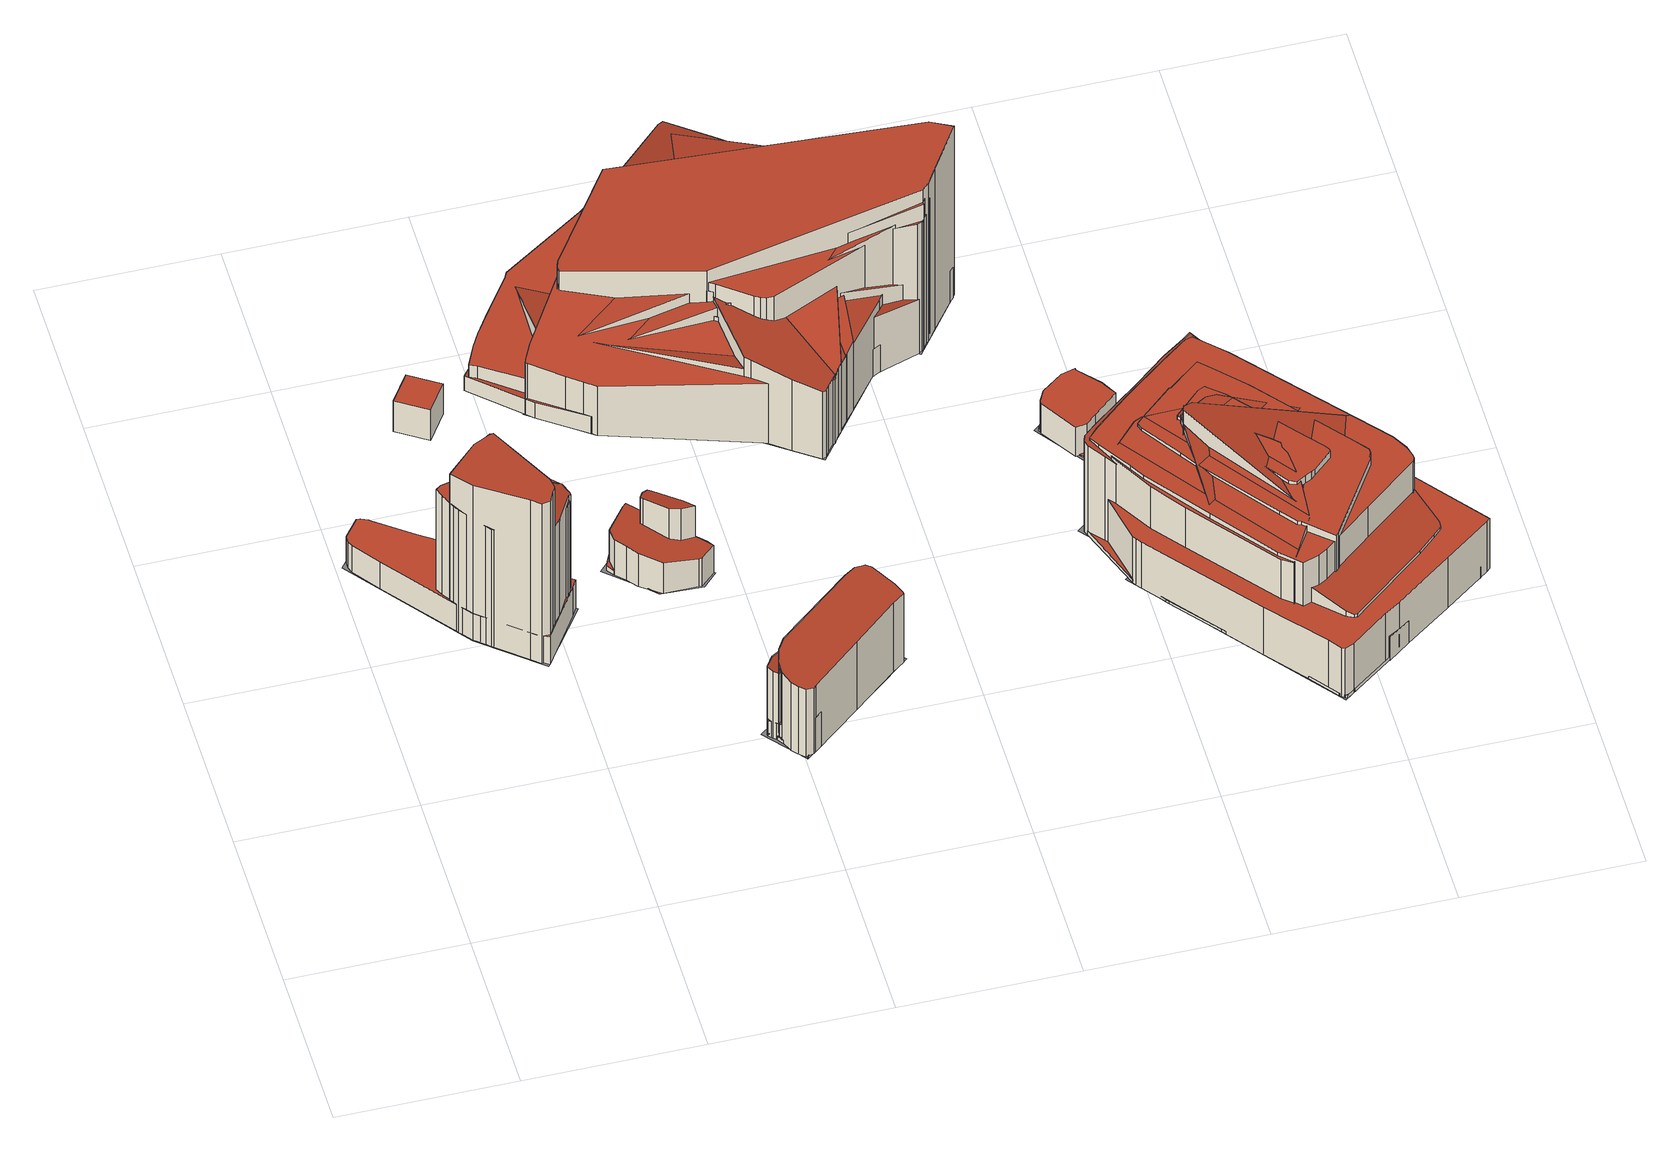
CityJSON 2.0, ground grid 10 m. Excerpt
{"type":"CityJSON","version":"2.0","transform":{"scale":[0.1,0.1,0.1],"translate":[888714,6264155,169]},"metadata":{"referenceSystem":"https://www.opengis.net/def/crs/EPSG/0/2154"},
"CityObjects":{
"building1":{"type":"Building","attributes":{"class":"Building"},"children":["building1-1"]},
"building1-1":{"type":"BuildingPart","parents":["building1"],"geometry":[{"type":"MultiSurface","lod":"2.2","boundaries":[[[0,1,2,3,4,5,6,7,8,9,10,11,12,13,14,15,16,17,18]],[[19,20,1,0]],[[20,21,2,1]],[[21,22,3,2]],[[22,23,4,3]],[[23,24,5,4]],[[24,25,6,5]],[[25,26,7,6]],[[26,27,8,7]],[[27,28,9,8]],[[28,29,10,9]],[[29,30,11,10]],[[30,31,12,11]],[[31,32,13,12]],[[32,33,14,13]],[[33,34,15,14]],[[34,35,16,15]],[[35,36,17,16]],[[36,37,18,17]],[[37,19,0,18]],[[38,39,40,41,42,43,44,45,46,47,48,49,50,51,52]],[[53,54,39,38]],[[54,55,40,39]],[[55,56,41,40]],[[56,57,42,41]],[[57,58,43,42]],[[58,59,44,43]],[[59,60,45,44]],[[60,61,46,45]],[[61,62,47,46]],[[62,63,48,47]],[[63,64,49,48]],[[64,65,50,49]],[[65,66,51,50]],[[66,67,52,51]],[[67,53,38,52]],[[68,69,70,71,72,73,74,75,76,77,78,79,80,81]],[[82,23,69,68]],[[23,83,70,69]],[[83,84,71,70]],[[84,85,72,71]],[[85,86,73,72]],[[86,87,74,73]],[[87,88,75,74]],[[88,89,76,75]],[[89,90,77,76]],[[90,91,78,77]],[[91,92,79,78]],[[92,93,80,79]],[[93,66,81,80]],[[66,82,68,81]],[[94,95,96,97,98,99,100,101,102,103,104,105,106]],[[107,108,95,94]],[[108,109,96,95]],[[109,110,97,96]],[[110,111,98,97]],[[111,112,99,98]],[[112,113,100,99]],[[113,114,101,100]],[[114,115,102,101]],[[115,116,103,102]],[[116,117,104,103]],[[117,118,105,104]],[[118,119,106,105]],[[119,107,94,106]],[[120,121,122,123,124]]],"semantics":{"surfaces":[{"type":"RoofSurface","rf_azimuth":206.06,"rf_slope":0.242},{"type":"WallSurface","on_footprint_edge":true},{"type":"RoofSurface","rf_azimuth":280.7,"rf_slope":11.84},{"type":"RoofSurface","rf_azimuth":180.11,"rf_slope":8.62},{"type":"RoofSurface","rf_azimuth":341.84,"rf_slope":19.18},{"type":"GroundSurface"}],"values":[0,1,1,1,1,1,1,1,1,1,1,1,1,1,1,1,1,1,1,1,2,1,1,1,1,1,1,1,1,1,1,1,1,1,1,1,3,1,1,1,1,1,1,1,1,1,1,1,1,1,1,4,1,1,1,1,1,1,1,1,1,1,1,1,1,5]}}]},
"building2":{"type":"Building","attributes":{"class":"Building"},"children":["building2-1"]},
"building2-1":{"type":"BuildingPart","parents":["building2"],"geometry":[{"type":"Solid","lod":"2.2","boundaries":[[[[125,126,127,128]],[[129,130,131,132]],[[132,131,127,128]],[[131,130,126,127]],[[130,129,125,126]],[[129,132,128,125]]]],"semantics":{"surfaces":[{"type":"GroundSurface"},{"type":"RoofSurface"},{"type":"WallSurface","on_footprint_edge":true}],"values":[[0,1,2,2,2,2]]}}]},
"building3":{"type":"Building","attributes":{"class":"Building"},"children":["building3-1"]},
"building3-1":{"type":"BuildingPart","parents":["building3"],"geometry":[{"type":"MultiSurface","lod":"2.2","boundaries":[[[133,134,135,136,137,138,139,140,141,142,143,144]],[[145,146,134,133]],[[146,147,135,134]],[[147,148,136,135]],[[148,149,137,136]],[[149,150,138,137]],[[150,151,139,138]],[[151,152,140,139]],[[152,153,141,140]],[[153,154,142,141]],[[154,155,143,142]],[[155,156,144,143]],[[156,145,133,144]],[[157,158,159,160,161,162,163,164,165]],[[166,167,158,157]],[[167,168,159,158]],[[168,169,160,159]],[[169,170,161,160]],[[170,171,162,161]],[[171,172,163,162]],[[172,173,164,163]],[[173,174,165,164]],[[174,166,157,165]],[[175,176,177,178,179,180,181,182,183,184]],[[185,146,176,175]],[[146,177,176]],[[186,179,178]],[[186,187,180,179]],[[187,188,181,180]],[[188,189,182,181]],[[189,190,183,182]],[[190,191,184,183]],[[191,185,175,184]],[[192,193,178,194,195]]],"semantics":{"surfaces":[{"type":"RoofSurface","rf_azimuth":314.34,"rf_slope":7.93},{"type":"WallSurface","on_footprint_edge":true},{"type":"RoofSurface","rf_azimuth":56,"rf_slope":10.36},{"type":"RoofSurface","rf_azimuth":248.21,"rf_slope":17.19},{"type":"GroundSurface"}],"values":[0,1,1,1,1,1,1,1,1,1,1,1,1,2,1,1,1,1,1,1,1,1,1,3,1,1,1,1,1,1,1,1,1,4]}}]},
"building4":{"type":"Building","attributes":{"class":"Building"},"children":["building4-1"]},
"building4-1":{"type":"BuildingPart","parents":["building4"],"geometry":[{"type":"MultiSurface","lod":"2.2","boundaries":[[[196,197,198,199,200,201,202,203,204,205,206,207,208,209,210,211,212,213,214]],[[215,216,197,196]],[[216,217,198,197]],[[217,218,199,198]],[[218,219,200,199]],[[219,220,201,200]],[[220,221,202,201]],[[221,222,203,202]],[[222,223,204,203]],[[223,224,205,204]],[[224,225,206,205]],[[225,226,207,206]],[[226,227,208,207]],[[227,228,209,208]],[[228,229,210,209]],[[229,230,211,210]],[[230,231,212,211]],[[231,232,213,212]],[[232,233,214,213]],[[233,215,196,214]],[[234,235,236,237,238,239,240,241,242,243,244,245,246,247]],[[248,249,235,234]],[[249,220,236,235]],[[220,250,237,236]],[[250,251,238,237]],[[251,252,239,238]],[[252,253,240,239]],[[253,254,241,240]],[[254,255,242,241]],[[255,256,243,242]],[[256,257,244,243]],[[257,230,245,244]],[[230,258,246,245]],[[258,259,247,246]],[[259,248,234,247]],[[260,261,262,263,264,265]],[[266,267,261,260]],[[267,268,262,261]],[[268,269,263,262]],[[269,270,264,263]],[[270,271,265,264]],[[271,266,260,265]],[[272,273,274,275,276,277,278,279,280,281]],[[282,283,273,272]],[[283,284,274,273]],[[284,285,275,274]],[[285,286,276,275]],[[286,287,277,276]],[[287,288,278,277]],[[288,289,279,278]],[[289,290,280,279]],[[290,291,281,280]],[[291,282,272,281]],[[292,293,294,295,296]],[[297,298,293,292]],[[298,299,294,293]],[[299,300,295,294]],[[300,291,296,295]],[[291,297,292,296]],[[301,302,303,304,305]],[[306,307,302,301]],[[307,308,303,302]],[[308,309,304,303]],[[309,310,305,304]],[[310,306,301,305]],[[311,312,313,314,315]]],"semantics":{"surfaces":[{"type":"RoofSurface","rf_azimuth":303.78,"rf_slope":10.07},{"type":"WallSurface","on_footprint_edge":true},{"type":"RoofSurface","rf_azimuth":291.07,"rf_slope":1.97},{"type":"RoofSurface","rf_azimuth":342.34,"rf_slope":20.98},{"type":"RoofSurface","rf_azimuth":247.48,"rf_slope":19.14},{"type":"RoofSurface","rf_azimuth":214.73,"rf_slope":18.15},{"type":"RoofSurface","rf_azimuth":178.61,"rf_slope":20.13},{"type":"GroundSurface"}],"values":[0,1,1,1,1,1,1,1,1,1,1,1,1,1,1,1,1,1,1,1,2,1,1,1,1,1,1,1,1,1,1,1,1,1,1,3,1,1,1,1,1,1,4,1,1,1,1,1,1,1,1,1,1,5,1,1,1,1,1,6,1,1,1,1,1,7]}}]},
"building5":{"type":"Building","attributes":{"class":"Building"},"children":["building5-1"]},
"building5-1":{"type":"BuildingPart","parents":["building5"],"geometry":[{"type":"MultiSurface","lod":"2.2","boundaries":[[[316,317,318,319,320,321,322,323,324,325,326,327,328,329,330,331,332]],[[333,334,317,316]],[[334,335,318,317]],[[335,336,319,318]],[[336,337,320,319]],[[337,338,321,320]],[[338,339,322,321]],[[339,340,323,322]],[[340,341,324,323]],[[341,342,325,324]],[[342,343,326,325]],[[343,344,327,326]],[[344,345,328,327]],[[345,346,329,328]],[[346,347,330,329]],[[347,348,331,330]],[[348,349,332,331]],[[349,333,316,332]],[[350,351,352,353,354,355,356,357,358,359,360,361,362,363,364,365,366]],[[367,368,351,350]],[[368,369,352,351]],[[369,370,353,352]],[[370,371,354,353]],[[371,372,355,354]],[[372,373,356,355]],[[373,374,357,356]],[[374,375,358,357]],[[375,376,359,358]],[[376,377,360,359]],[[377,378,361,360]],[[378,379,362,361]],[[379,380,363,362]],[[380,381,364,363]],[[381,382,365,364]],[[382,383,366,365]],[[383,367,350,366]],[[384,385,386,387,388,389,390,391,392,393,394,395,396,397,398]],[[399,400,385,384]],[[400,401,386,385]],[[401,402,387,386]],[[402,403,388,387]],[[403,404,389,388]],[[404,405,390,389]],[[405,406,391,390]],[[406,407,392,391]],[[407,408,393,392]],[[408,409,394,393]],[[409,410,395,394]],[[410,411,396,395]],[[411,412,397,396]],[[412,413,398,397]],[[413,399,384,398]],[[414,415,416,417,418,419,420,421,422,423,424]],[[425,426,415,414]],[[426,427,416,415]],[[427,428,417,416]],[[428,429,418,417]],[[429,430,419,418]],[[430,431,420,419]],[[431,432,421,420]],[[432,433,422,421]],[[433,434,423,422]],[[434,435,424,423]],[[435,425,414,424]],[[436,437,438,439,440,441,442,443,444,445,446,447,448]],[[449,450,437,436]],[[450,451,438,437]],[[451,452,439,438]],[[452,453,440,439]],[[453,454,441,440]],[[454,455,442,441]],[[455,456,443,442]],[[456,457,444,443]],[[457,458,445,444]],[[458,459,446,445]],[[459,460,447,446]],[[460,461,448,447]],[[461,449,436,448]],[[462,463,464,465,466,467,468,469,470,471,472,473]],[[474,475,463,462]],[[475,476,464,463]],[[476,477,465,464]],[[477,478,466,465]],[[478,479,467,466]],[[479,480,468,467]],[[480,481,469,468]],[[481,482,470,469]],[[482,483,471,470]],[[483,484,472,471]],[[484,485,473,472]],[[485,474,462,473]],[[486,487,488,489,490,491,492,493,494,495,496]],[[497,498,487,486]],[[498,450,488,487]],[[450,499,489,488]],[[499,500,490,489]],[[500,501,491,490]],[[501,502,492,491]],[[502,503,493,492]],[[503,504,494,493]],[[504,505,495,494]],[[505,506,496,495]],[[506,497,486,496]],[[507,508,509,510,511,512,513,514,515,516,517,518,519,520,521,522,523]],[[524,525,508,507]],[[525,526,509,508]],[[526,527,510,509]],[[527,402,511,510]],[[402,528,512,511]],[[528,529,513,512]],[[529,530,514,513]],[[530,531,515,514]],[[531,532,516,515]],[[532,533,517,516]],[[533,534,518,517]],[[534,535,519,518]],[[535,536,520,519]],[[536,506,521,520]],[[506,537,522,521]],[[537,538,523,522]],[[538,524,507,523]],[[539,540,541,542,543,544,545,546,547,548]],[[549,334,540,539]],[[334,550,541,540]],[[550,551,542,541]],[[551,552,543,542]],[[552,553,544,543]],[[553,554,545,544]],[[554,555,546,545]],[[555,556,547,546]],[[556,557,548,547]],[[557,549,539,548]],[[558,559,560,561,562,563,564,565,566,567,568]],[[569,570,559,558]],[[570,571,560,559]],[[571,572,561,560]],[[572,573,562,561]],[[573,552,563,562]],[[552,574,564,563]],[[574,575,565,564]],[[575,576,566,565]],[[576,577,567,566]],[[577,498,568,567]],[[498,569,558,568]],[[578,579,580,581,582,583,584,585,586,587,588]],[[589,590,579,578]],[[590,591,580,579]],[[591,592,581,580]],[[592,593,582,581]],[[593,594,583,582]],[[594,595,584,583]],[[595,596,585,584]],[[596,597,586,585]],[[597,598,587,586]],[[598,599,588,587]],[[599,589,578,588]],[[600,601,602,603,604,605,606,607]],[[608,609,601,600]],[[609,610,602,601]],[[610,573,603,602]],[[573,611,604,603]],[[611,612,605,604]],[[612,613,606,605]],[[613,614,607,606]],[[614,608,600,607]],[[615,616,617,618,619,620,621,622,623,624,625]],[[626,627,616,615]],[[627,628,617,616]],[[628,629,618,617]],[[629,630,619,618]],[[630,631,620,619]],[[631,632,621,620]],[[632,633,622,621]],[[633,634,623,622]],[[634,635,624,623]],[[635,636,625,624]],[[636,626,615,625]],[[637,638,639,640,641,642,643,644,645,646,647]],[[648,649,638,637]],[[649,650,639,638]],[[650,651,640,639]],[[651,652,641,640]],[[652,653,642,641]],[[653,654,643,642]],[[654,655,644,643]],[[655,656,645,644]],[[656,657,646,645]],[[657,658,647,646]],[[658,648,637,647]],[[659,660,661,662,663,664,665,666,667,668,669]],[[670,671,660,659]],[[671,672,661,660]],[[672,673,662,661]],[[673,674,663,662]],[[674,675,664,663]],[[675,676,665,664]],[[676,677,666,665]],[[677,678,667,666]],[[678,679,668,667]],[[679,680,669,668]],[[680,670,659,669]],[[681,682,683,684,553,685,686,687,688,689,690,691,524,692,693,371,694,695]]],"semantics":{"surfaces":[{"type":"RoofSurface","rf_azimuth":45.39,"rf_slope":14.73},{"type":"WallSurface","on_footprint_edge":true},{"type":"RoofSurface","rf_azimuth":235.61,"rf_slope":18.86},{"type":"RoofSurface","rf_azimuth":214.5,"rf_slope":15.14},{"type":"RoofSurface","rf_azimuth":234.84,"rf_slope":15.08},{"type":"RoofSurface","rf_azimuth":326.53,"rf_slope":12.41},{"type":"RoofSurface","rf_azimuth":54.58,"rf_slope":16.38},{"type":"RoofSurface","rf_azimuth":81.91,"rf_slope":12.01},{"type":"RoofSurface","rf_azimuth":188.44,"rf_slope":2.67},{"type":"RoofSurface","rf_azimuth":189.3,"rf_slope":16.95},{"type":"RoofSurface","rf_azimuth":182.15,"rf_slope":19.7},{"type":"RoofSurface","rf_azimuth":254.82,"rf_slope":1.6},{"type":"RoofSurface","rf_azimuth":179.15,"rf_slope":19.74},{"type":"RoofSurface","rf_azimuth":128.24,"rf_slope":18.43},{"type":"RoofSurface","rf_azimuth":88.49,"rf_slope":18.72},{"type":"RoofSurface","rf_azimuth":51.5,"rf_slope":15.49},{"type":"GroundSurface"}],"values":[0,1,1,1,1,1,1,1,1,1,1,1,1,1,1,1,1,1,2,1,1,1,1,1,1,1,1,1,1,1,1,1,1,1,1,1,3,1,1,1,1,1,1,1,1,1,1,1,1,1,1,1,4,1,1,1,1,1,1,1,1,1,1,1,5,1,1,1,1,1,1,1,1,1,1,1,1,1,6,1,1,1,1,1,1,1,1,1,1,1,1,7,1,1,1,1,1,1,1,1,1,1,1,8,1,1,1,1,1,1,1,1,1,1,1,1,1,1,1,1,1,9,1,1,1,1,1,1,1,1,1,1,10,1,1,1,1,1,1,1,1,1,1,1,11,1,1,1,1,1,1,1,1,1,1,1,12,1,1,1,1,1,1,1,1,13,1,1,1,1,1,1,1,1,1,1,1,14,1,1,1,1,1,1,1,1,1,1,1,15,1,1,1,1,1,1,1,1,1,1,1,16]}}]},
"building6":{"type":"Building","attributes":{"class":"Building"},"children":["building6-1"]},
"building6-1":{"type":"BuildingPart","parents":["building6"],"geometry":[{"type":"MultiSurface","lod":"2.2","boundaries":[[[696,697,698,699,700,701,702,703,704,705,706,707,708,709]],[[710,711,697,696]],[[711,712,698,697]],[[712,713,699,698]],[[713,714,700,699]],[[714,715,701,700]],[[715,716,702,701]],[[716,717,703,702]],[[717,718,704,703]],[[718,719,705,704]],[[719,720,706,705]],[[720,721,707,706]],[[721,722,708,707]],[[722,723,709,708]],[[723,710,696,709]],[[724,725,726,727,728,729,730,731,732,733,734]],[[735,736,725,724]],[[736,737,726,725]],[[737,738,727,726]],[[738,739,728,727]],[[739,716,729,728]],[[716,740,730,729]],[[740,741,731,730]],[[741,742,732,731]],[[742,743,733,732]],[[743,744,734,733]],[[744,735,724,734]],[[745,746,747,748]]],"semantics":{"surfaces":[{"type":"RoofSurface","rf_azimuth":281.21,"rf_slope":0.851},{"type":"WallSurface","on_footprint_edge":true},{"type":"RoofSurface","rf_azimuth":267.19,"rf_slope":1.7},{"type":"GroundSurface"}],"values":[0,1,1,1,1,1,1,1,1,1,1,1,1,1,1,2,1,1,1,1,1,1,1,1,1,1,1,3]}}]},
"building7":{"type":"Building","attributes":{"class":"Building"},"children":["building7-1"]},
"building7-1":{"type":"BuildingPart","parents":["building7"],"geometry":[{"type":"MultiSurface","lod":"2.2","boundaries":[[[749,750,751,752,753,754,755,756,757,758,759,760,761,762,763,764,765,766,767,768,769,770,771]],[[772,773,750,749]],[[773,774,751,750]],[[774,775,752,751]],[[775,776,753,752]],[[776,777,754,753]],[[777,778,755,754]],[[778,779,756,755]],[[779,780,757,756]],[[780,781,758,757]],[[781,782,759,758]],[[782,783,760,759]],[[783,784,761,760]],[[784,785,762,761]],[[785,786,763,762]],[[786,787,764,763]],[[787,788,765,764]],[[788,789,766,765]],[[789,790,767,766]],[[790,791,768,767]],[[791,792,769,768]],[[792,793,770,769]],[[793,794,771,770]],[[794,772,749,771]],[[795,796,797,798,799,800,801,802,803,804,805,806,807,808,809,810,811,812,813,814,815]],[[816,817,796,795]],[[817,818,797,796]],[[818,819,798,797]],[[819,820,799,798]],[[820,821,800,799]],[[821,822,801,800]],[[822,823,802,801]],[[823,824,803,802]],[[824,825,804,803]],[[825,826,805,804]],[[826,827,806,805]],[[827,828,807,806]],[[828,829,808,807]],[[829,830,809,808]],[[830,831,810,809]],[[831,832,811,810]],[[832,833,812,811]],[[833,834,813,812]],[[834,835,814,813]],[[835,793,815,814]],[[793,816,795,815]],[[836,837,838,839,840,841,842,843,844,845,846,847,848,849,850,851,852,853,854,855]],[[856,857,837,836]],[[857,858,838,837]],[[858,859,839,838]],[[859,860,840,839]],[[860,861,841,840]],[[861,862,842,841]],[[862,863,843,842]],[[863,864,844,843]],[[864,865,845,844]],[[865,866,846,845]],[[866,867,847,846]],[[867,868,848,847]],[[868,869,849,848]],[[869,870,850,849]],[[870,871,851,850]],[[871,872,852,851]],[[872,873,853,852]],[[873,874,854,853]],[[874,875,855,854]],[[875,856,836,855]],[[876,877,878,879,880,881,882,883,884,885,886,887,888,889,890]],[[891,892,877,876]],[[892,893,878,877]],[[893,894,879,878]],[[894,895,880,879]],[[895,896,881,880]],[[896,897,882,881]],[[897,898,883,882]],[[898,899,884,883]],[[899,900,885,884]],[[900,901,886,885]],[[901,902,887,886]],[[902,903,888,887]],[[903,904,889,888]],[[904,905,890,889]],[[905,891,876,890]],[[906,907,908,909,910,911,912,913,914,915,916,917,918,919,920,921,922]],[[923,924,907,906]],[[924,925,908,907]],[[925,926,909,908]],[[926,927,910,909]],[[927,928,911,910]],[[928,929,912,911]],[[929,930,913,912]],[[930,931,914,913]],[[931,932,915,914]],[[932,933,916,915]],[[933,934,917,916]],[[934,935,918,917]],[[935,936,919,918]],[[936,937,920,919]],[[937,938,921,920]],[[938,939,922,921]],[[939,923,906,922]],[[940,941,942,943,944,945,946,947,948,949,950,951,952,953,954,955,956,957,958,959]],[[960,961,941,940]],[[961,817,942,941]],[[817,962,943,942]],[[962,963,944,943]],[[963,964,945,944]],[[964,965,946,945]],[[965,966,947,946]],[[966,967,948,947]],[[967,968,949,948]],[[968,969,950,949]],[[969,970,951,950]],[[970,971,952,951]],[[971,972,953,952]],[[972,973,954,953]],[[973,974,955,954]],[[974,975,956,955]],[[975,976,957,956]],[[976,977,958,957]],[[977,978,959,958]],[[978,960,940,959]],[[979,980,981,982,983,984,985,986,987,988,989,990,991,992,993,994,995]],[[996,961,980,979]],[[961,997,981,980]],[[997,998,982,981]],[[998,999,983,982]],[[999,1000,984,983]],[[1000,1001,985,984]],[[1001,1002,986,985]],[[1002,1003,987,986]],[[1003,1004,988,987]],[[1004,1005,989,988]],[[1005,1006,990,989]],[[1006,1007,991,990]],[[1007,1008,992,991]],[[1008,1009,993,992]],[[1009,1010,994,993]],[[1010,1011,995,994]],[[1011,996,979,995]],[[1012,1013,1014,1015,1016,1017,1018,1019,1020,1021,1022,1023,1024,1025,1026]],[[1027,1028,1013,1012]],[[1028,1029,1014,1013]],[[1029,1030,1015,1014]],[[1030,1031,1016,1015]],[[1031,1032,1017,1016]],[[1032,1033,1018,1017]],[[1033,1034,1019,1018]],[[1034,1035,1020,1019]],[[1035,1036,1021,1020]],[[1036,1037,1022,1021]],[[1037,1038,1023,1022]],[[1038,1039,1024,1023]],[[1039,1040,1025,1024]],[[1040,1041,1026,1025]],[[1041,1027,1012,1026]],[[1042,1043,1044,1045,1046,1047,1048,1049,1050,1051,1052,1053,1054,1055,1056,1057]],[[1058,1059,1043,1042]],[[1059,1060,1044,1043]],[[1060,1061,1045,1044]],[[1061,1062,1046,1045]],[[1062,1063,1047,1046]],[[1063,1064,1048,1047]],[[1064,1065,1049,1048]],[[1065,1066,1050,1049]],[[1066,1067,1051,1050]],[[1067,1068,1052,1051]],[[1068,1069,1053,1052]],[[1069,1070,1054,1053]],[[1070,1071,1055,1054]],[[1071,1072,1056,1055]],[[1072,1073,1057,1056]],[[1073,1058,1042,1057]],[[1074,1075,1076,1077,1078,1079,1080,1081,1082,1083,1084,1085,1086,1087,1088]],[[1089,1090,1075,1074]],[[1090,1091,1076,1075]],[[1091,1092,1077,1076]],[[1092,1093,1078,1077]],[[1093,1094,1079,1078]],[[1094,1095,1080,1079]],[[1095,1096,1081,1080]],[[1096,1097,1082,1081]],[[1097,1098,1083,1082]],[[1098,1099,1084,1083]],[[1099,1100,1085,1084]],[[1100,1101,1086,1085]],[[1101,1102,1087,1086]],[[1102,977,1088,1087]],[[977,1089,1074,1088]],[[1103,1104,1105,1106,1107,1108,1109,1110,1111,1112]],[[1113,1114,1104,1103]],[[1114,1115,1105,1104]],[[1115,1116,1106,1105]],[[1116,1117,1107,1106]],[[1117,1118,1108,1107]],[[1118,1119,1109,1108]],[[1119,1120,1110,1109]],[[1120,1121,1111,1110]],[[1121,1122,1112,1111]],[[1122,1113,1103,1112]],[[1123,1124,1125,1126,1127,1128,1129,1130,1131,1132,1133]],[[1134,1135,1124,1123]],[[1135,1136,1125,1124]],[[1136,1137,1126,1125]],[[1137,1138,1127,1126]],[[1138,1139,1128,1127]],[[1139,1140,1129,1128]],[[1140,1141,1130,1129]],[[1141,1142,1131,1130]],[[1142,1143,1132,1131]],[[1143,1144,1133,1132]],[[1144,1134,1123,1133]],[[1145,1146,1147,1148,1149,1150,1151,1152,1153,1154,1155,1156,1157]],[[1158,1159,1146,1145]],[[1159,1160,1147,1146]],[[1160,1161,1148,1147]],[[1161,1162,1149,1148]],[[1162,1163,1150,1149]],[[1163,1164,1151,1150]],[[1164,1165,1152,1151]],[[1165,1166,1153,1152]],[[1166,1167,1154,1153]],[[1167,1168,1155,1154]],[[1168,1169,1156,1155]],[[1169,1170,1157,1156]],[[1170,1158,1145,1157]],[[1171,1172,1173,1174,1175,1176,1177,1178,1179,1180,1181,1182]],[[1183,1184,1172,1171]],[[1184,1185,1173,1172]],[[1185,1186,1174,1173]],[[1186,1187,1175,1174]],[[1187,1188,1176,1175]],[[1188,1119,1177,1176]],[[1119,1189,1178,1177]],[[1189,1190,1179,1178]],[[1190,1191,1180,1179]],[[1191,1192,1181,1180]],[[1192,794,1182,1181]],[[794,1183,1171,1182]],[[1193,1194,1195,1196,1197,1198,1199,1200,1201,1202,1203,1204]],[[1159,1205,1194,1193]],[[1205,1206,1195,1194]],[[1206,1207,1196,1195]],[[1207,1208,1197,1196]],[[1208,1189,1198,1197]],[[1189,1209,1199,1198]],[[1209,1210,1200,1199]],[[1210,1211,1201,1200]],[[1211,1212,1202,1201]],[[1212,1213,1203,1202]],[[1213,1214,1204,1203]],[[1214,1159,1193,1204]],[[1215,1216,1217,1218,1219,1220,1221,1222,1223,1224]],[[1225,1183,1216,1215]],[[1183,1226,1217,1216]],[[1226,1227,1218,1217]],[[1227,1228,1219,1218]],[[1228,1229,1220,1219]],[[1229,1230,1221,1220]],[[1230,1231,1222,1221]],[[1231,1232,1223,1222]],[[1232,1233,1224,1223]],[[1233,1225,1215,1224]],[[1234,1235,1236,1237,1238,1239,1240,1241,1242]],[[1243,1244,1235,1234]],[[1244,1245,1236,1235]],[[1245,1246,1237,1236]],[[1246,1247,1238,1237]],[[1247,1248,1239,1238]],[[1248,1249,1240,1239]],[[1249,1250,1241,1240]],[[1250,1251,1242,1241]],[[1251,1243,1234,1242]],[[1252,1253,1254,1255,1256,1257,1258,1259,1260]],[[1261,1262,1253,1252]],[[1262,1263,1254,1253]],[[1263,1264,1255,1254]],[[1264,1265,1256,1255]],[[1265,1266,1257,1256]],[[1266,1267,1258,1257]],[[1267,1268,1259,1258]],[[1268,1269,1260,1259]],[[1269,1261,1252,1260]],[[1270,1271,1272,1273,1274,1275,1276]],[[1277,1278,1271,1270]],[[1278,1279,1272,1271]],[[1279,1280,1273,1272]],[[1280,1281,1274,1273]],[[1281,1282,1275,1274]],[[1282,1283,1276,1275]],[[1283,1277,1270,1276]],[[1284,1285,829,1286,1287,1288,1289,1290]]],"semantics":{"surfaces":[{"type":"RoofSurface","rf_azimuth":289.92,"rf_slope":0.551},{"type":"WallSurface","on_footprint_edge":true},{"type":"RoofSurface","rf_azimuth":152.3,"rf_slope":0.858},{"type":"RoofSurface","rf_azimuth":347.31,"rf_slope":0.759},{"type":"RoofSurface","rf_azimuth":308.73,"rf_slope":18.8},{"type":"RoofSurface","rf_azimuth":19.15,"rf_slope":2.75},{"type":"RoofSurface","rf_azimuth":257.76,"rf_slope":0.435},{"type":"RoofSurface","rf_azimuth":310.26,"rf_slope":10.7},{"type":"RoofSurface","rf_azimuth":218.48,"rf_slope":17.08},{"type":"RoofSurface","rf_azimuth":223.11,"rf_slope":11.58},{"type":"RoofSurface","rf_azimuth":38.46,"rf_slope":18.32},{"type":"RoofSurface","rf_azimuth":228.32,"rf_slope":19.48},{"type":"RoofSurface","rf_azimuth":42.31,"rf_slope":17.52},{"type":"RoofSurface","rf_azimuth":101.63,"rf_slope":18.39},{"type":"RoofSurface","rf_azimuth":63.95,"rf_slope":1.3},{"type":"RoofSurface","rf_azimuth":331.76,"rf_slope":10.12},{"type":"RoofSurface","rf_azimuth":327.78,"rf_slope":12.27},{"type":"RoofSurface","rf_azimuth":339.92,"rf_slope":15.89},{"type":"RoofSurface","rf_azimuth":164.12,"rf_slope":19.89},{"type":"RoofSurface","rf_azimuth":337.54,"rf_slope":10.6},{"type":"GroundSurface"}],"values":[0,1,1,1,1,1,1,1,1,1,1,1,1,1,1,1,1,1,1,1,1,1,1,1,2,1,1,1,1,1,1,1,1,1,1,1,1,1,1,1,1,1,1,1,1,1,3,1,1,1,1,1,1,1,1,1,1,1,1,1,1,1,1,1,1,1,1,4,1,1,1,1,1,1,1,1,1,1,1,1,1,1,1,5,1,1,1,1,1,1,1,1,1,1,1,1,1,1,1,1,1,6,1,1,1,1,1,1,1,1,1,1,1,1,1,1,1,1,1,1,1,1,7,1,1,1,1,1,1,1,1,1,1,1,1,1,1,1,1,1,8,1,1,1,1,1,1,1,1,1,1,1,1,1,1,1,9,1,1,1,1,1,1,1,1,1,1,1,1,1,1,1,1,10,1,1,1,1,1,1,1,1,1,1,1,1,1,1,1,11,1,1,1,1,1,1,1,1,1,1,12,1,1,1,1,1,1,1,1,1,1,1,13,1,1,1,1,1,1,1,1,1,1,1,1,1,14,1,1,1,1,1,1,1,1,1,1,1,1,15,1,1,1,1,1,1,1,1,1,1,1,1,16,1,1,1,1,1,1,1,1,1,1,17,1,1,1,1,1,1,1,1,1,18,1,1,1,1,1,1,1,1,1,19,1,1,1,1,1,1,1,20]}}]}
},
"vertices":[
[5,267,30],[5,264,30],[6,261,30],[17,246,30],[54,199,30],[64,191,30],[82,176,30],[88,172,31],[108,202,31],[111,207,31],[91,222,31],[87,225,31],[63,243,31],[40,260,30],[20,275,30],[19,276,30],[15,278,30],[13,278,30],[5,268,30],[5,267,10],[5,264,10],[6,261,10],[17,246,10],[54,199,10],[64,191,10],[82,176,10],[88,172,10],[108,202,10],[111,207,10],[91,222,10],[87,225,10],[63,243,10],[40,260,10],[20,275,10],[19,276,10],[15,278,10],[13,278,10],[5,268,10],[40,220,106],[42,216,105],[46,210,103],[48,206,103],[62,192,99],[78,184,97],[101,195,98],[104,197,99],[106,200,99],[105,208,101],[105,211,101],[83,228,106],[73,228,106],[62,226,106],[43,222,106],[40,220,10],[42,216,10],[46,210,10],[48,206,10],[62,192,10],[78,184,10],[101,195,10],[104,197,10],[106,200,10],[105,208,10],[105,211,10],[83,228,10],[73,228,10],[62,226,10],[43,222,10],[45,211,126],[54,199,127],[79,178,131],[84,174,131],[89,174,132],[91,178,133],[93,181,133],[93,183,133],[92,188,133],[78,218,131],[73,229,130],[71,229,130],[68,228,129],[62,226,128],[45,211,10],[79,178,10],[84,174,10],[89,174,10],[91,178,10],[93,181,10],[93,183,10],[92,188,10],[78,218,10],[73,229,10],[71,229,10],[68,228,10],[48,212,123],[60,195,117],[72,185,112],[88,175,105],[97,186,103],[106,202,102],[107,202,102],[107,204,102],[104,209,104],[69,217,116],[59,219,120],[54,217,121],[49,215,122],[48,212,10],[60,195,10],[72,185,10],[88,175,10],[97,186,10],[106,202,10],[107,202,10],[107,204,10],[104,209,10],[69,217,10],[59,219,10],[54,217,10],[49,215,10],[112,206,10],[14,280,10],[2,265,10],[54,198,10],[87,171,10],
[58,348,31],[47,332,31],[64,321,31],[75,337,31],[58,348,54],[47,332,54],[64,321,54],[75,337,54],
[131,215,55],[132,209,54],[137,204,53],[142,198,52],[153,190,50],[172,190,48],[174,190,48],[182,197,48],[179,200,49],[171,207,50],[144,231,55],[142,229,55],[131,215,27],[132,209,27],[137,204,27],[142,198,27],[153,190,27],[172,190,27],[174,190,27],[182,197,27],[179,200,27],[171,207,27],[144,231,27],[142,229,27],[148,217,73],[149,216,73],[160,205,74],[166,203,74],[174,204,73],[169,210,72],[155,221,72],[153,222,72],[150,220,73],[148,217,27],[149,216,27],[160,205,27],[166,203,27],[174,204,27],[169,210,27],[155,221,27],[153,222,27],[150,220,27],[129,213,31],[132,209,30],[151,190,27],[152,190,27],[161,190,28],[166,190,28],[149,227,37],[145,228,37],[132,219,33],[130,215,31],[129,213,27],[161,190,27],[166,190,27],[149,227,27],[145,228,27],[132,219,27],[130,215,27],[144,232,27],[126,213,27],[175,189,27],[183,197,27],
[191,101,58],[191,94,57],[194,87,56],[197,84,55],[200,81,55],[205,82,54],[206,83,54],[234,106,55],[259,127,56],[266,132,56],[266,133,56],[263,139,57],[254,151,60],[251,153,60],[249,153,60],[245,152,61],[239,148,61],[197,114,60],[193,108,59],[191,101,4],[191,94,4],[194,87,4],[197,84,4],[200,81,4],[205,82,4],[206,83,4],[234,106,4],[259,127,4],[266,132,4],[266,133,4],[263,139,4],[254,151,4],[251,153,4],[249,153,4],[245,152,4],[239,148,4],[197,114,4],[193,108,4],[190,103,31],[195,87,31],[205,82,30],[249,119,31],[262,130,31],[265,136,31],[264,138,31],[257,146,32],[256,147,32],[252,150,32],[248,152,32],[245,152,32],[235,145,32],[190,108,31],[190,103,4],[195,87,4],[249,119,4],[262,130,4],[265,136,4],[264,138,4],[257,146,4],[256,147,4],[252,150,4],[248,152,4],[235,145,4],[190,108,4],[185,101,56],[187,98,55],[190,96,54],[248,150,39],[249,156,39],[189,107,56],[185,101,4],[187,98,4],[190,96,4],[248,150,4],[249,156,4],[189,107,4],[186,101,8],[194,89,5],[201,80,3],[235,142,28],[234,143,28],[227,138,25],[218,131,22],[198,115,14],[195,112,13],[188,106,10],[186,101,4],[194,89,4],[201,80,4],[235,142,4],[234,143,4],[227,138,4],[218,131,4],[198,115,4],[195,112,4],[188,106,4],[185,100,16],[204,83,18],[250,156,44],[236,146,39],[188,106,18],[185,100,4],[204,83,4],[250,156,4],[236,146,4],[190,107,36],[205,85,41],[246,153,56],[240,149,54],[213,126,44],[190,107,4],[205,85,4],[246,153,4],[240,149,4],[213,126,4],[249,157,4],[208,122,4],[182,102,4],[201,79,4],[268,134,4],
[159,374,114],[208,309,117],[240,296,113],[321,304,97],[326,309,95],[328,311,94],[330,314,93],[342,330,88],[345,335,87],[344,338,86],[278,417,84],[264,428,84],[249,439,85],[224,457,86],[221,455,87],[192,419,99],[164,382,111],[159,374,47],[208,309,47],[240,296,47],[321,304,47],[326,309,47],[328,311,47],[330,314,47],[342,330,47],[345,335,47],[344,338,47],[278,417,47],[264,428,47],[249,439,47],[224,457,47],[221,455,47],[192,419,47],[164,382,47],[112,312,85],[113,312,85],[130,299,84],[138,293,84],[144,288,84],[258,250,95],[261,251,96],[264,256,98],[266,258,99],[286,354,130],[261,372,130],[251,379,130],[177,395,121],[174,394,120],[152,369,108],[117,322,88],[113,315,85],[112,312,47],[113,312,47],[130,299,47],[138,293,47],[144,288,47],[258,250,47],[261,251,47],[264,256,47],[266,258,47],[286,354,47],[261,372,47],[251,379,47],[177,395,47],[174,394,47],[152,369,47],[117,322,47],[113,315,47],[88,335,67],[92,333,67],[114,315,70],[218,271,86],[267,261,95],[271,265,97],[276,271,99],[284,359,114],[252,377,110],[187,410,100],[120,380,81],[119,378,80],[105,361,75],[97,351,71],[93,345,69],[88,335,47],[92,333,47],[114,315,47],[218,271,47],[267,261,47],[271,265,47],[276,271,47],[284,359,47],[252,377,47],[187,410,47],[120,380,47],[119,378,47],[105,361,47],[97,351,47],[93,345,47],[207,319,125],[209,309,123],[212,307,123],[229,294,123],[232,292,123],[235,291,123],[239,290,124],[322,311,141],[342,333,149],[233,357,138],[215,334,130],[207,319,47],[209,309,47],[212,307,47],[229,294,47],[232,292,47],[235,291,47],[239,290,47],[322,311,47],[342,333,47],[233,357,47],[215,334,47],[210,314,114],[217,268,107],[220,266,106],[238,252,101],[252,242,98],[254,243,97],[256,246,97],[297,298,96],[303,307,96],[286,357,105],[259,377,113],[254,380,114],[225,358,117],[210,314,47],[217,268,47],[220,266,47],[238,252,47],[252,242,47],[254,243,47],[256,246,47],[297,298,47],[303,307,47],[286,357,47],[259,377,47],[254,380,47],[225,358,47],[236,357,135],[268,333,135],[272,336,134],[275,338,133],[288,355,127],[288,358,126],[288,361,125],[259,379,126],[256,381,126],[254,382,126],[252,382,126],[239,365,133],[236,357,47],[268,333,47],[272,336,47],[275,338,47],[288,355,47],[288,358,47],[288,361,47],[259,379,47],[256,381,47],[254,382,47],[252,382,47],[239,365,47],[122,382,77],[123,328,89],[217,268,98],[319,301,88],[276,415,66],[270,421,65],[258,432,63],[226,455,59],[224,456,59],[222,457,59],[127,388,76],[122,382,47],[123,328,47],[319,301,47],[276,415,47],[270,421,47],[258,432,47],[226,455,47],[224,456,47],[222,457,47],[127,388,47],[86,336,58],[116,308,59],[141,290,60],[145,289,60],[218,271,63],[284,287,67],[316,304,68],[346,334,70],[345,338,70],[276,416,67],[262,429,66],[228,452,65],[223,455,65],[219,455,65],[127,388,60],[125,386,60],[89,340,58],[86,336,47],[116,308,47],[141,290,47],[145,289,47],[284,287,47],[316,304,47],[346,334,47],[345,338,47],[276,416,47],[262,429,47],[228,452,47],[223,455,47],[219,455,47],[125,386,47],[89,340,47],[139,345,113],[208,309,132],[322,305,166],[326,308,167],[331,315,169],[347,336,175],[336,345,172],[176,397,126],[140,352,113],[139,349,113],[139,345,47],[322,305,47],[326,308,47],[331,315,47],[347,336,47],[336,345,47],[176,397,47],[140,352,47],[139,349,47],[113,314,75],[113,313,75],[243,299,121],[315,305,147],[328,313,152],[331,315,153],[341,334,156],[342,338,157],[252,379,125],[173,395,97],[123,328,78],[113,314,47],[113,313,47],[243,299,47],[315,305,47],[328,313,47],[341,334,47],[342,338,47],[252,379,47],[173,395,47],[116,374,71],[142,290,68],[213,284,69],[295,298,70],[318,303,70],[337,343,71],[272,420,73],[267,423,73],[237,446,73],[221,456,74],[129,390,71],[116,374,47],[142,290,47],[213,284,47],[295,298,47],[318,303,47],[337,343,47],[272,420,47],[267,423,47],[237,446,47],[221,456,47],[129,390,47],[117,320,83],[322,303,157],[322,304,157],[328,313,159],[335,335,161],[186,387,108],[165,384,100],[117,323,83],[117,320,47],[322,303,47],[322,304,47],[335,335,47],[186,387,47],[165,384,47],[117,323,47],[152,365,94],[256,317,128],[318,301,145],[321,302,145],[341,330,142],[342,332,142],[343,335,141],[343,338,141],[219,452,85],[214,447,85],[208,440,86],[152,365,47],[256,317,47],[318,301,47],[321,302,47],[341,330,47],[342,332,47],[343,335,47],[343,338,47],[219,452,47],[214,447,47],[208,440,47],[154,369,104],[209,323,119],[258,320,119],[266,331,116],[272,339,113],[273,365,104],[271,368,103],[219,451,75],[215,446,77],[160,376,101],[156,371,103],[154,369,47],[209,323,47],[258,320,47],[266,331,47],[272,339,47],[273,365,47],[271,368,47],[219,451,47],[215,446,47],[160,376,47],[156,371,47],[179,400,88],[202,308,104],[231,288,104],[328,346,74],[277,416,68],[247,439,68],[242,442,68],[200,426,79],[198,424,80],[190,414,83],[182,404,87],[179,400,47],[202,308,47],[231,288,47],[328,346,47],[277,416,47],[247,439,47],[242,442,47],[200,426,47],[198,424,47],[190,414,47],[182,404,47],[214,269,47],[253,241,47],[306,310,47],[320,300,47],[296,375,47],[285,361,47],[254,383,47],[280,416,47],[222,458,47],[156,372,47],[130,392,47],[114,316,47],[111,312,47],[165,315,47],[219,275,47],
[364,227,76],[364,225,76],[377,205,75],[383,206,75],[389,211,75],[403,223,75],[399,229,76],[398,231,76],[387,243,76],[387,244,76],[383,243,76],[379,242,76],[367,233,76],[365,229,76],[364,227,53],[364,225,53],[377,205,53],[383,206,53],[389,211,53],[403,223,53],[399,229,53],[398,231,53],[387,243,53],[387,244,53],[383,243,53],[379,242,53],[367,233,53],[365,229,53],[363,227,55],[376,208,54],[383,201,54],[390,206,54],[407,217,54],[399,229,55],[382,242,55],[378,241,55],[373,238,55],[366,232,55],[364,229,55],[363,227,53],[376,208,53],[383,201,53],[390,206,53],[407,217,53],[382,242,53],[378,241,53],[373,238,53],[366,232,53],[364,229,53],[408,217,53],[386,248,53],[361,228,53],[382,199,53],
[371,154,122],[374,149,122],[386,130,122],[391,122,122],[417,87,122],[444,53,121],[455,42,121],[464,45,121],[469,48,121],[497,71,121],[528,96,121],[529,98,121],[529,100,121],[527,106,122],[522,115,122],[455,193,123],[452,196,123],[444,204,123],[440,208,123],[436,207,123],[424,198,123],[397,177,123],[376,159,123],[371,154,52],[374,149,52],[386,130,52],[391,122,52],[417,87,52],[444,53,52],[455,42,52],[464,45,52],[469,48,52],[497,71,52],[528,96,52],[529,98,52],[529,100,52],[527,106,52],[522,115,52],[455,193,52],[452,196,52],[444,204,52],[440,208,52],[436,207,52],[424,198,52],[397,177,52],[376,159,52],[376,148,87],[383,113,87],[384,111,87],[386,108,87],[435,47,88],[461,15,89],[466,8,89],[468,7,89],[473,9,89],[494,25,89],[503,31,89],[535,54,90],[561,73,90],[563,75,90],[523,127,89],[519,131,89],[514,138,89],[507,146,89],[441,206,87],[439,208,87],[397,177,87],[376,148,52],[383,113,52],[384,111,52],[386,108,52],[435,47,52],[461,15,52],[466,8,52],[468,7,52],[473,9,52],[494,25,52],[503,31,52],[535,54,52],[561,73,52],[563,75,52],[523,127,52],[519,131,52],[514,138,52],[507,146,52],[441,206,52],[439,208,52],[396,152,128],[397,149,128],[412,127,128],[419,117,127],[451,75,127],[458,66,127],[460,65,127],[475,52,126],[477,54,126],[506,99,126],[506,101,126],[507,103,126],[507,106,126],[496,120,126],[459,164,127],[441,183,127],[437,187,127],[419,172,128],[418,172,128],[400,156,128],[396,152,52],[397,149,52],[412,127,52],[419,117,52],[451,75,52],[458,66,52],[460,65,52],[475,52,52],[477,54,52],[506,99,52],[506,101,52],[507,103,52],[507,106,52],[496,120,52],[459,164,52],[441,183,52],[437,187,52],[419,172,52],[418,172,52],[400,156,52],[417,145,136],[419,85,119],[457,46,101],[474,29,93],[478,27,91],[480,27,91],[522,61,91],[532,70,91],[537,75,91],[537,78,92],[524,108,103],[500,142,117],[443,155,133],[439,156,134],[433,155,135],[417,145,52],[419,85,52],[457,46,52],[474,29,52],[478,27,52],[480,27,52],[522,61,52],[532,70,52],[537,75,52],[537,78,52],[524,108,52],[500,142,52],[443,155,52],[439,156,52],[433,155,52],[416,148,133],[454,98,132],[460,90,132],[464,88,132],[469,91,132],[473,93,132],[475,95,131],[486,105,131],[486,107,131],[484,110,131],[473,123,131],[456,143,132],[444,157,132],[436,164,132],[435,165,132],[431,163,132],[429,161,132],[416,148,52],[454,98,52],[460,90,52],[464,88,52],[469,91,52],[473,93,52],[475,95,52],[486,105,52],[486,107,52],[484,110,52],[473,123,52],[456,143,52],[444,157,52],[436,164,52],[435,165,52],[431,163,52],[429,161,52],[369,155,55],[369,151,55],[383,113,54],[384,112,54],[397,94,54],[418,68,54],[452,26,54],[465,9,54],[469,6,54],[559,72,54],[560,74,54],[559,79,54],[553,88,54],[530,118,55],[506,148,55],[447,203,55],[442,207,55],[425,201,55],[417,196,55],[375,163,55],[369,155,52],[369,151,52],[384,112,52],[397,94,52],[418,68,52],[452,26,52],[465,9,52],[469,6,52],[559,72,52],[560,74,52],[559,79,52],[553,88,52],[530,118,52],[506,148,52],[447,203,52],[442,207,52],[425,201,52],[417,196,52],[375,163,52],[368,154,121],[369,151,120],[376,143,118],[453,52,96],[461,43,94],[467,37,92],[471,35,91],[545,64,86],[547,67,86],[508,123,99],[460,187,114],[440,213,121],[436,210,121],[423,201,121],[405,186,121],[376,163,121],[369,157,121],[368,154,52],[376,143,52],[453,52,52],[461,43,52],[467,37,52],[471,35,52],[545,64,52],[547,67,52],[508,123,52],[460,187,52],[440,213,52],[436,210,52],[423,201,52],[405,186,52],[376,163,52],[369,157,52],[379,140,120],[393,116,119],[407,98,118],[445,50,118],[451,45,119],[465,67,126],[466,88,131],[464,107,134],[462,112,134],[462,114,135],[458,118,135],[420,153,132],[399,156,128],[395,155,127],[379,142,120],[379,140,52],[393,116,52],[407,98,52],[445,50,52],[451,45,52],[465,67,52],[466,88,52],[464,107,52],[462,112,52],[462,114,52],[458,118,52],[420,153,52],[399,156,52],[395,155,52],[379,142,52],[373,155,64],[375,152,64],[377,148,63],[413,81,60],[460,27,59],[466,21,59],[470,20,60],[502,31,66],[515,40,69],[521,45,71],[496,138,80],[484,155,81],[442,210,82],[422,200,77],[385,171,68],[384,170,68],[373,155,52],[375,152,52],[377,148,52],[413,81,52],[460,27,52],[466,21,52],[470,20,52],[502,31,52],[515,40,52],[521,45,52],[496,138,52],[484,155,52],[442,210,52],[422,200,52],[385,171,52],[384,170,52],[372,155,91],[374,152,91],[398,116,92],[407,104,93],[413,96,93],[432,74,92],[451,52,92],[458,47,91],[534,57,69],[557,70,61],[561,77,58],[507,145,58],[441,211,62],[438,211,63],[417,196,71],[372,155,52],[374,152,52],[398,116,52],[407,104,52],[413,96,52],[432,74,52],[451,52,52],[458,47,52],[534,57,52],[557,70,52],[561,77,52],[507,145,52],[441,211,52],[438,211,52],[370,155,69],[395,122,67],[504,34,69],[523,99,91],[523,104,92],[512,117,93],[463,182,98],[440,210,100],[379,164,74],[372,158,71],[370,155,52],[395,122,52],[504,34,52],[523,99,52],[523,104,52],[512,117,52],[463,182,52],[440,210,52],[379,164,52],[372,158,52],[372,154,97],[378,146,97],[419,93,99],[451,55,100],[552,71,73],[556,73,71],[560,77,70],[444,207,69],[442,209,69],[437,207,71],[429,204,73],[372,154,52],[378,146,52],[419,93,52],[451,55,52],[552,71,52],[556,73,52],[560,77,52],[444,207,52],[442,209,52],[437,207,52],[429,204,52],[373,157,73],[376,150,75],[382,139,79],[399,112,89],[442,67,107],[478,57,113],[501,77,107],[502,84,105],[490,147,84],[452,194,66],[438,209,60],[435,209,60],[383,166,71],[373,157,52],[376,150,52],[382,139,52],[399,112,52],[442,67,52],[478,57,52],[501,77,52],[502,84,52],[490,147,52],[452,194,52],[438,209,52],[435,209,52],[383,166,52],[374,153,105],[390,132,105],[411,106,105],[460,52,106],[475,54,106],[525,101,104],[463,182,103],[443,205,103],[437,206,103],[435,205,103],[394,174,104],[376,159,105],[374,153,52],[390,132,52],[411,106,52],[460,52,52],[475,54,52],[525,101,52],[443,205,52],[437,206,52],[435,205,52],[394,174,52],[376,150,99],[387,136,97],[497,26,70],[527,49,67],[558,73,64],[443,205,93],[441,207,94],[439,207,94],[432,203,95],[395,176,99],[388,169,99],[386,166,99],[387,136,52],[497,26,52],[527,49,52],[558,73,52],[441,207,52],[439,207,52],[432,203,52],[395,176,52],[388,169,52],[386,166,52],[372,156,81],[374,153,80],[384,136,77],[392,128,74],[483,132,58],[484,132,58],[483,156,61],[464,182,67],[437,212,76],[433,209,76],[372,156,52],[384,136,52],[392,128,52],[483,132,52],[484,132,52],[483,156,52],[464,182,52],[437,212,52],[433,209,52],[417,140,145],[467,70,125],[489,65,119],[516,122,117],[512,126,118],[504,135,122],[423,145,144],[419,143,145],[418,143,145],[417,140,52],[467,70,52],[489,65,52],[516,122,52],[512,126,52],[504,135,52],[423,145,52],[419,143,52],[418,143,52],[393,171,73],[396,124,79],[428,83,94],[444,64,102],[492,142,111],[470,171,100],[453,191,92],[436,206,85],[420,194,81],[393,171,52],[396,124,52],[428,83,52],[444,64,52],[492,142,52],[470,171,52],[453,191,52],[436,206,52],[420,194,52],[385,163,95],[523,46,63],[550,67,60],[417,190,91],[410,186,92],[403,180,93],[386,165,95],[385,163,52],[523,46,52],[550,67,52],[417,190,52],[410,186,52],[403,180,52],[386,165,52],[380,116,52],[468,5,52],[506,149,52],[495,141,52],[439,214,52],[365,155,52],[391,124,52]
]}
